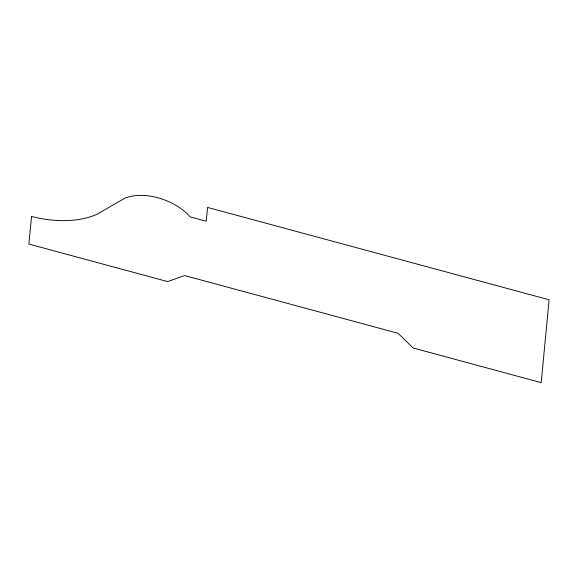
<?xml version="1.0" encoding="UTF-8"?>
<svg xmlns="http://www.w3.org/2000/svg" width="578" height="578" viewBox="0 0 578 578"><rect width="100%" height="100%" fill="white"/><g stroke="black" fill="none" stroke-linecap="round" stroke-linejoin="round"><path stroke-width="0.87" d="M31.53 216.447L28.9 244.061L167.649 281.587L184.649 275.562L398.112 333.296L413.133 347.985L541.21 382.629L549.1 299.787L207.56 207.408L206.245 221.215L190.234 216.887A45.416 27.585 21 0 0 124.725 198.254L97.321 214.106A90.399 54.903 21 0 1 31.53 216.447"/></g></svg>
